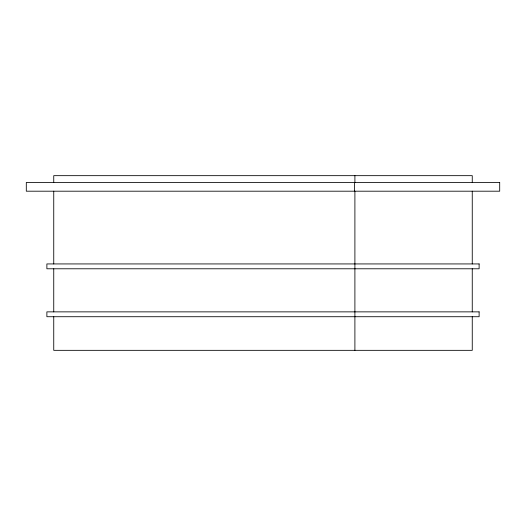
<?xml version="1.0" encoding="UTF-8"?>
<svg xmlns="http://www.w3.org/2000/svg" width="526" height="526" viewBox="0 0 526 526"><rect width="100%" height="100%" fill="white"/><g stroke="black" fill="none" stroke-linecap="round" stroke-linejoin="round"><path stroke-width="0.79" d="M472.256 182.463L472.256 175.664L53.744 175.664L53.744 182.463M472.256 191.194L472.256 263.934M472.256 268.786L472.256 311.865M472.256 316.718L472.256 350.336L53.744 350.336L53.744 316.718M354.899 175.664L354.899 182.463M354.899 191.194L354.899 350.336M354.491 182.463L354.491 191.194M53.744 191.194L53.744 263.934M53.744 268.786L53.744 311.865M499.7 182.463L26.3 182.463L26.3 191.194L499.7 191.194L499.7 182.463M479.12 263.934L46.88 263.934L46.88 268.786L479.12 268.786L479.12 263.934M479.12 311.865L46.88 311.865L46.88 316.718L479.12 316.718L479.12 311.865"/></g></svg>
